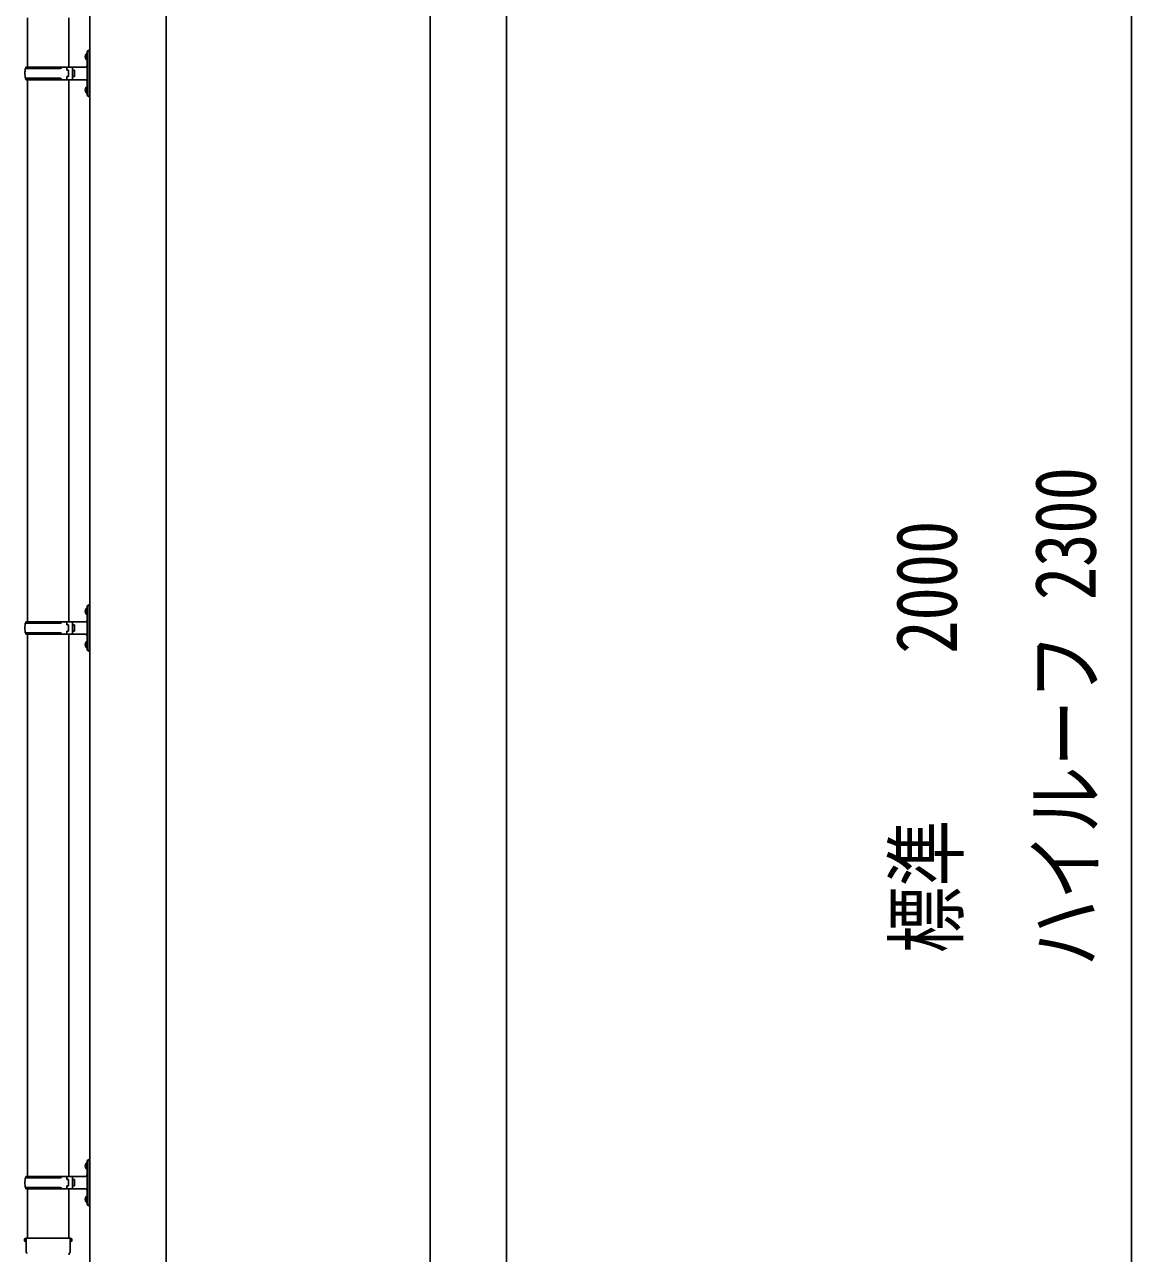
# Model space of a CAD drawing. Units: millimetres, scale not verified. Extents: x -27500 to 27500, y -20000 to 20000.
# Drawn here: x 16137 to 17731, y 10817 to 12588 of the extents above; entities that cross this region are included whole.
import ezdxf
from ezdxf.enums import TextEntityAlignment as Align

# ---------------------------------------------------------------- set-up
doc = ezdxf.new("R2010")
doc.units = ezdxf.units.MM
doc.header["$LTSCALE"] = 100
doc.layers.add('0-2_YKK_A1', color=4, linetype='Continuous')
doc.layers.add('0-4_YKK_N1', color=2, linetype='Continuous')
doc.styles.add('ＭＳ ゴシック', font='')
doc.styles.get('ＭＳ ゴシック').set_extended_font_data('MS Gothic')

msp = doc.modelspace()

# ---------------------------------------------------------------- linework, layer by layer
at = {"layer": '0-2_YKK_A1'}
for p, q in [((16721.1, 10154.1), (16721.1, 12909.7)), ((16831.1, 10154.1), (16831.1, 12909.7)), ((16231.1, 10154.1), (16231.1, 12875.4)), ((16341.1, 10154.1), (16341.1, 12875.4)), ((16141.2, 12597.3), (16141.2, 12526.3)), ((16200.9, 12597.3), (16200.9, 12526.3)), ((16224.8, 12543.5), (16226.9, 12542.5)), ((16226.1, 12545.5), (16226.7, 12545.5)), ((16226.1, 12545.5), (16226.1, 12537.2)), ((16226.1, 12537.2), (16226.7, 12537.2)), ((16226.7, 12545.5), (16226.7, 12537.2)), ((16226.7, 12545.5), (16227.1, 12545.1)), ((16226.7, 12537.2), (16227.1, 12537.6)), ((16226.9, 12542.5), (16227.5, 12541.3)), ((16227.1, 12549.3), (16230.1, 12550.8)), ((16227.1, 12549.3), (16227.1, 12517.3)), ((16227.1, 12545.1), (16227.1, 12537.6)), ((16230.1, 12550.8), (16230.1, 12517.3)), ((16230.1, 12550.8), (16231.1, 12550.8)), ((16231.1, 12550.8), (16231.1, 12517.3)), ((16138.2, 12524.3), (16188.5, 12524.3)), ((16139.2, 12526.3), (16225.2, 12526.3)), ((16139.2, 12526.3), (16139.2, 12524.3)), ((16198.2, 12526.3), (16198.2, 12521.8)), ((16198.2, 12521.8), (16200.2, 12521.8)), ((16200.2, 12521.8), (16200.2, 12517.3)), ((16200.2, 12512.8), (16200.2, 12517.3)), ((16206.1, 12526.3), (16206.1, 12517.3)), ((16206.1, 12521.8), (16209.1, 12521.8)), ((16206.1, 12508.3), (16206.1, 12517.3)), ((16209.1, 12521.8), (16209.1, 12517.3)), ((16209.1, 12512.8), (16209.1, 12517.3)), ((16227.1, 12485.3), (16227.1, 12517.3)), ((16230.1, 12483.8), (16230.1, 12517.3)), ((16231.1, 12483.8), (16231.1, 12517.3)), ((16138.2, 12510.3), (16188.5, 12510.3)), ((16139.2, 12508.3), (16139.2, 12510.3)), ((16139.2, 12508.3), (16225.2, 12508.3)), ((16141.2, 12508.3), (16141.2, 11727.3)), ((16198.2, 12508.3), (16198.2, 12512.8)), ((16198.2, 12512.8), (16200.2, 12512.8)), ((16200.9, 12508.3), (16200.9, 11727.3)), ((16206.1, 12512.8), (16209.1, 12512.8)), ((16224.8, 12495.5), (16226.9, 12494.5)), ((16226.1, 12497.5), (16226.7, 12497.5)), ((16226.1, 12497.5), (16226.1, 12489.2)), ((16226.1, 12489.2), (16226.7, 12489.2)), ((16226.7, 12497.5), (16226.7, 12489.2)), ((16226.7, 12497.5), (16227.1, 12497.1)), ((16226.7, 12489.2), (16227.1, 12489.6)), ((16226.9, 12494.5), (16227.5, 12493.3)), ((16227.1, 12497.1), (16227.1, 12489.6)), ((16227.1, 12485.3), (16230.1, 12483.8)), ((16230.1, 12483.8), (16231.1, 12483.8)), ((16224.8, 11744.5), (16226.9, 11743.5)), ((16226.1, 11746.5), (16226.7, 11746.5)), ((16226.1, 11746.5), (16226.1, 11738.2)), ((16226.1, 11738.2), (16226.7, 11738.2)), ((16226.7, 11746.5), (16226.7, 11738.2)), ((16226.7, 11746.5), (16227.1, 11746.1)), ((16226.7, 11738.2), (16227.1, 11738.6)), ((16226.9, 11743.5), (16227.5, 11742.3)), ((16227.1, 11750.3), (16230.1, 11751.8)), ((16227.1, 11750.3), (16227.1, 11718.3)), ((16227.1, 11746.1), (16227.1, 11738.6)), ((16230.1, 11751.8), (16230.1, 11718.3)), ((16230.1, 11751.8), (16231.1, 11751.8)), ((16231.1, 11751.8), (16231.1, 11718.3)), ((16138.2, 11725.3), (16188.5, 11725.3)), ((16139.2, 11727.3), (16225.2, 11727.3)), ((16139.2, 11727.3), (16139.2, 11725.3)), ((16198.2, 11727.3), (16198.2, 11722.8)), ((16198.2, 11722.8), (16200.2, 11722.8)), ((16200.2, 11722.8), (16200.2, 11718.3)), ((16206.1, 11727.3), (16206.1, 11718.3)), ((16206.1, 11722.8), (16209.1, 11722.8)), ((16209.1, 11722.8), (16209.1, 11718.3)), ((16138.2, 11711.3), (16188.5, 11711.3)), ((16139.2, 11709.3), (16139.2, 11711.3)), ((16139.2, 11709.3), (16225.2, 11709.3)), ((16141.2, 11709.2), (16141.2, 10928.3)), ((16198.2, 11709.3), (16198.2, 11713.8)), ((16198.2, 11713.8), (16200.2, 11713.8)), ((16200.2, 11713.8), (16200.2, 11718.3)), ((16200.9, 11709.2), (16200.9, 10928.3)), ((16206.1, 11709.3), (16206.1, 11718.3)), ((16206.1, 11713.8), (16209.1, 11713.8)), ((16209.1, 11713.8), (16209.1, 11718.3)), ((16227.1, 11686.3), (16227.1, 11718.3)), ((16230.1, 11684.8), (16230.1, 11718.3)), ((16231.1, 11684.8), (16231.1, 11718.3)), ((16224.8, 11696.5), (16226.9, 11695.5)), ((16226.1, 11698.5), (16226.7, 11698.5)), ((16226.1, 11698.5), (16226.1, 11690.2)), ((16226.1, 11690.2), (16226.7, 11690.2)), ((16226.7, 11698.5), (16226.7, 11690.2)), ((16226.7, 11698.5), (16227.1, 11698.1)), ((16226.7, 11690.2), (16227.1, 11690.6)), ((16226.9, 11695.5), (16227.5, 11694.3)), ((16227.1, 11698.1), (16227.1, 11690.6)), ((16227.1, 11686.3), (16230.1, 11684.8)), ((16230.1, 11684.8), (16231.1, 11684.8)), ((16224.8, 10945.5), (16226.9, 10944.5)), ((16226.1, 10947.5), (16226.7, 10947.5)), ((16226.1, 10947.5), (16226.1, 10939.2)), ((16226.7, 10947.5), (16226.7, 10939.2)), ((16226.7, 10947.5), (16227.1, 10947.1)), ((16226.9, 10944.5), (16227.5, 10943.3)), ((16227.1, 10951.3), (16230.1, 10952.8)), ((16227.1, 10951.3), (16227.1, 10919.3)), ((16227.1, 10947.1), (16227.1, 10939.6)), ((16230.1, 10952.8), (16230.1, 10919.3)), ((16230.1, 10952.8), (16231.1, 10952.8)), ((16231.1, 10952.8), (16231.1, 10919.3)), ((16138.2, 10926.3), (16188.5, 10926.3)), ((16139.2, 10928.3), (16225.2, 10928.3)), ((16139.2, 10928.3), (16139.2, 10926.3)), ((16198.2, 10928.3), (16198.2, 10923.8)), ((16198.2, 10923.8), (16200.2, 10923.8)), ((16200.2, 10923.8), (16200.2, 10919.3)), ((16206.1, 10928.3), (16206.1, 10919.3)), ((16206.1, 10923.8), (16209.1, 10923.8)), ((16209.1, 10923.8), (16209.1, 10919.3)), ((16226.1, 10939.2), (16226.7, 10939.2)), ((16226.7, 10939.2), (16227.1, 10939.6)), ((16138.2, 10912.3), (16188.5, 10912.3)), ((16139.2, 10910.3), (16139.2, 10912.3)), ((16139.2, 10910.3), (16225.2, 10910.3)), ((16141.2, 10910.3), (16141.2, 10839.3)), ((16198.2, 10910.3), (16198.2, 10914.8)), ((16198.2, 10914.8), (16200.2, 10914.8)), ((16200.2, 10914.8), (16200.2, 10919.3)), ((16200.9, 10910.3), (16200.9, 10839.3)), ((16206.1, 10910.3), (16206.1, 10919.3)), ((16206.1, 10914.8), (16209.1, 10914.8)), ((16209.1, 10914.8), (16209.1, 10919.3)), ((16227.1, 10887.3), (16227.1, 10919.3)), ((16230.1, 10885.8), (16230.1, 10919.3)), ((16231.1, 10885.8), (16231.1, 10919.3)), ((16224.8, 10897.5), (16226.9, 10896.5)), ((16226.1, 10899.5), (16226.7, 10899.5)), ((16226.1, 10899.5), (16226.1, 10891.2)), ((16226.1, 10891.2), (16226.7, 10891.2)), ((16226.7, 10899.5), (16226.7, 10891.2)), ((16226.7, 10899.5), (16227.1, 10899.1)), ((16226.7, 10891.2), (16227.1, 10891.6)), ((16226.9, 10896.5), (16227.5, 10895.3)), ((16227.1, 10899.1), (16227.1, 10891.6)), ((16227.1, 10887.3), (16230.1, 10885.8)), ((16230.1, 10885.8), (16231.1, 10885.8)), ((16139.3, 10839.3), (16137.2, 10838.5)), ((16137.2, 10838.5), (16137.2, 10834.9)), ((16137.2, 10834.9), (16139.4, 10834.1)), ((16139.3, 10839.3), (16171.2, 10839.3)), ((16139.3, 10839.3), (16139.4, 10834.1)), ((16203, 10839.3), (16171.2, 10839.3)), ((16205.2, 10834.9), (16202.9, 10834.1)), ((16203, 10839.3), (16205.2, 10838.5)), ((16205.1, 10838.5), (16205.1, 10834.9)), ((16139.4, 10834.1), (16139.7, 10819.3)), ((16139.7, 10819.3), (16141, 10817.3)), ((16141, 10817.3), (16141, 10817.3)), ((16202.7, 10819.3), (16201.3, 10817.3)), ((16201.3, 10817.3), (16201.3, 10815.2))]:
    msp.add_line(p, q, dxfattribs=at)
for points in [[(16224.8, 12539.2), (16226.9, 12540.2), (16227.5, 12541.3)], [(16224.8, 12491.2), (16226.9, 12492.2), (16227.5, 12493.3)], [(16224.8, 11740.2), (16226.9, 11741.2), (16227.5, 11742.3)], [(16224.8, 11692.2), (16226.9, 11693.2), (16227.5, 11694.3)], [(16224.8, 10941.2), (16226.9, 10942.2), (16227.5, 10943.3)], [(16224.8, 10893.2), (16226.9, 10894.2), (16227.5, 10895.3)], [(16203, 10839.3), (16202.9, 10834.1), (16202.7, 10819.3)]]:
    msp.add_lwpolyline(points, dxfattribs=at)
for centre, radius, start, end in [((16230.4, 12541.3), 6, 136.2176, 223.7824), ((16186.9, 12517.3), 49.2, 171.8288, 180), ((16186.9, 12517.3), 49.2, 180, 188.1713), ((16188.5, 12526.3), 2, 270, 360), ((16225.1, 12528.3), 2, 270, 360), ((16188.5, 12508.3), 2, 0.0001, 90), ((16225.1, 12506.3), 2, 0.0001, 90), ((16230.4, 12493.3), 6, 136.2176, 223.7824), ((16230.4, 11742.3), 6, 136.2176, 223.7824), ((16186.9, 11718.3), 49.2, 171.8288, 180), ((16188.5, 11727.3), 2, 270, 360), ((16225.1, 11729.3), 2, 270, 360), ((16186.9, 11718.3), 49.2, 180, 188.1713), ((16188.5, 11709.3), 2, 0.0001, 90), ((16225.1, 11707.3), 2, 0.0001, 90), ((16230.4, 11694.3), 6, 136.2176, 223.7824), ((16230.4, 10943.3), 6, 136.2176, 223.7824), ((16186.9, 10919.3), 49.2, 171.8288, 180), ((16188.5, 10928.3), 2, 270, 360), ((16225.1, 10930.3), 2, 270, 360), ((16186.9, 10919.3), 49.2, 180, 188.1713), ((16188.5, 10910.3), 2, 0.0001, 90), ((16225.1, 10908.3), 2, 0.0001, 90), ((16230.4, 10895.3), 6, 136.2176, 223.7824)]:
    msp.add_arc(centre, radius, start, end, dxfattribs=at)
at = {"layer": '0-4_YKK_N1'}
for p, q in [((17731.1, 12704.3), (17731.1, 12487.8)), ((17731.1, 12579.3), (17731.1, 10829.3)), ((17731.1, 10704.3), (17731.1, 10920.8))]:
    msp.add_line(p, q, dxfattribs=at)

# ---------------------------------------------------------------- texts
at = {"layer": '0-4_YKK_N1', "style": 'ＭＳ ゴシック', "width": 0.8}
for s, p in [('ハイルーフ 2300', (17706.1, 11230.7)), ('標準     2000', (17506.1, 11249.9))]:
    msp.add_text(s, height=87.98, rotation=90, dxfattribs=at).set_placement(p, align=Align.BOTTOM_LEFT)

doc.saveas('drawing.dxf')
